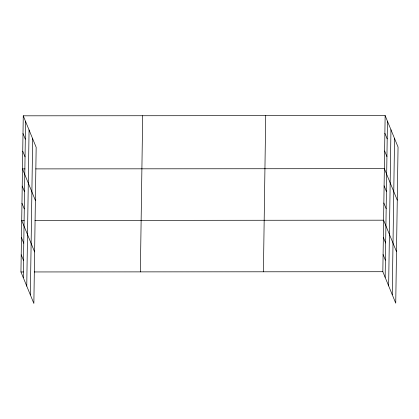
<?xml version="1.0" encoding="UTF-8"?>
<svg xmlns="http://www.w3.org/2000/svg" width="419" height="419" viewBox="0 0 419 419"><rect width="100%" height="100%" fill="white"/><g stroke="black" fill="none" stroke-linecap="round" stroke-linejoin="round"><path stroke-width="0.63" d="M23.26 115.817L36.165 147.289L33.86 303.435L20.95 271.962L23.26 115.817L385.14 115.565L398.05 147.038L395.74 303.183L382.835 271.711L385.14 115.565M23.265 277.603L25.569 121.452M26.758 286.13L29.068 129.979M30.362 294.913L32.672 138.762M140.37 271.879L142.68 115.733M263.415 271.795L265.719 115.644M385.15 277.352L387.455 121.201M388.643 285.878L390.953 129.728M392.247 294.662L394.551 138.511M24.999 168.904L22.474 168.904L35.379 200.376M35.741 168.894L384.359 168.653L397.264 200.125M24.239 220.431L21.709 220.436L34.62 251.908M34.981 220.425L383.595 220.185L396.505 251.657M20.95 271.962L23.48 271.962M34.217 271.952L382.835 271.711M384.878 133.258L387.193 138.899M384.621 150.955L386.931 156.596M384.103 185.832L386.418 191.473M383.851 203.006L386.161 208.646M383.343 237.358L385.653 242.999M383.086 254.537L385.401 260.178M22.998 133.509L25.308 139.15M22.736 151.207L25.046 156.847M22.217 186.083L24.532 191.724M21.966 203.257L24.276 208.898M21.458 237.61L23.773 243.25M21.201 254.789L23.516 260.429"/></g></svg>
